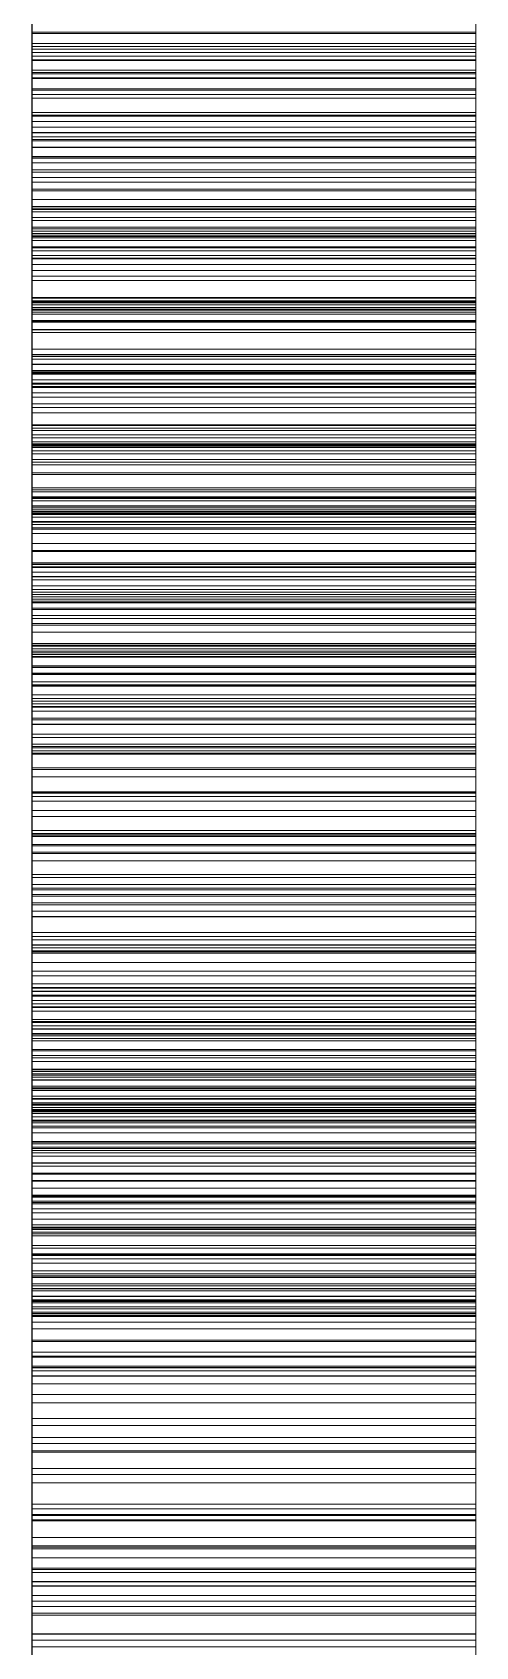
# Model space of a CAD drawing. Header units: millimetres. Extents: x 38 to 970, y 105 to 390.
# Drawn here: x 225 to 225.2, y 129.14 to 129.868 of the extents above; entities that cross this region are included whole.
import ezdxf

# ---------------------------------------------------------------- set-up
doc = ezdxf.new("R2010")
doc.units = ezdxf.units.MM
doc.linetypes.add('WP_HIDDEN', pattern=[2.3, 1.5, -0.8])
doc.layers.add('HIDDEN', color=7, linetype='WP_HIDDEN', lineweight=13)
doc.layers.add('VISIBLE', color=7, linetype='CONTINUOUS', lineweight=25)

msp = doc.modelspace()

# ---------------------------------------------------------------- linework, layer by layer
at = {"layer": 'HIDDEN', "ltscale": 1.428571}
for p, q in [((225, 129.86776), (225, 129.91371)), ((225.2, 129.91371), (225.2, 129.86776)), ((225, 129.86322), (225, 129.90542)), ((225.2, 129.90542), (225.2, 129.86322)), ((225, 129.89758), (225, 129.85591)), ((225, 129.8937), (225, 129.86187)), ((225.2, 129.85591), (225.2, 129.89758)), ((225.2, 129.86187), (225.2, 129.8937)), ((225, 129.89214), (225, 129.86076)), ((225, 129.8909), (225, 129.85918)), ((225, 129.85022), (225, 129.89006)), ((225, 129.85561), (225, 129.88728)), ((225.2, 129.86076), (225.2, 129.89214)), ((225.2, 129.85918), (225.2, 129.8909)), ((225.2, 129.89006), (225.2, 129.85022)), ((225.2, 129.88728), (225.2, 129.85561)), ((225, 129.88553), (225, 129.84782)), ((225, 129.88389), (225, 129.85751)), ((225, 129.88302), (225, 129.85126)), ((225.2, 129.84782), (225.2, 129.88553)), ((225.2, 129.85751), (225.2, 129.88389)), ((225.2, 129.85126), (225.2, 129.88302)), ((225, 129.84279), (225, 129.87773)), ((225, 129.8777), (225, 129.8496)), ((225, 129.84021), (225, 129.87621)), ((225, 129.87498), (225, 129.8165)), ((225, 129.84753), (225, 129.87403)), ((225, 129.84222), (225, 129.87201)), ((225.2, 129.87773), (225.2, 129.84279)), ((225.2, 129.8496), (225.2, 129.8777)), ((225.2, 129.87621), (225.2, 129.84021)), ((225.2, 129.8165), (225.2, 129.87498)), ((225.2, 129.87403), (225.2, 129.84753)), ((225.2, 129.87201), (225.2, 129.84222)), ((225, 129.83854), (225, 129.86831)), ((225, 129.86831), (225.2, 129.86831)), ((225, 129.82308), (225, 129.86776)), ((225, 129.86776), (225.2, 129.86776)), ((225.2, 129.86831), (225.2, 129.83854)), ((225.2, 129.86776), (225.2, 129.82308)), ((225, 129.86322), (225.2, 129.86322)), ((225, 129.82298), (225, 129.86322)), ((225, 129.86187), (225, 129.83089)), ((225, 129.86187), (225.2, 129.86187)), ((225, 129.86076), (225, 129.83215)), ((225, 129.86076), (225.2, 129.86076)), ((225, 129.85918), (225, 129.82807)), ((225, 129.85918), (225.2, 129.85918)), ((225, 129.85751), (225, 129.83047)), ((225, 129.85751), (225.2, 129.85751)), ((225.2, 129.86322), (225.2, 129.82298)), ((225.2, 129.83089), (225.2, 129.86187)), ((225.2, 129.83215), (225.2, 129.86076)), ((225.2, 129.82807), (225.2, 129.85918)), ((225.2, 129.83047), (225.2, 129.85751)), ((225, 129.85591), (225, 129.81628)), ((225, 129.85591), (225.2, 129.85591)), ((225, 129.85561), (225.2, 129.85561)), ((225, 129.82547), (225, 129.85561)), ((225, 129.85126), (225, 129.82121)), ((225, 129.85126), (225.2, 129.85126)), ((225, 129.85022), (225.2, 129.85022)), ((225, 129.81229), (225, 129.85022)), ((225, 129.8496), (225, 129.82001)), ((225, 129.8496), (225.2, 129.8496)), ((225.2, 129.81628), (225.2, 129.85591)), ((225.2, 129.85561), (225.2, 129.82547)), ((225.2, 129.82121), (225.2, 129.85126)), ((225.2, 129.85022), (225.2, 129.81229)), ((225.2, 129.82001), (225.2, 129.8496)), ((225, 129.84782), (225, 129.81156)), ((225, 129.84782), (225.2, 129.84782)), ((225, 129.81942), (225, 129.84753)), ((225, 129.84753), (225.2, 129.84753)), ((225, 129.80939), (225, 129.84279)), ((225, 129.84279), (225.2, 129.84279)), ((225, 129.81167), (225, 129.84222)), ((225, 129.84222), (225.2, 129.84222)), ((225.2, 129.81156), (225.2, 129.84782)), ((225.2, 129.84753), (225.2, 129.81942)), ((225.2, 129.84279), (225.2, 129.80939)), ((225.2, 129.84222), (225.2, 129.81167)), ((225, 129.80515), (225, 129.84021)), ((225, 129.84021), (225.2, 129.84021)), ((225, 129.81146), (225, 129.83854)), ((225, 129.83854), (225.2, 129.83854)), ((225.2, 129.84021), (225.2, 129.80515)), ((225.2, 129.83854), (225.2, 129.81146)), ((225, 129.83215), (225, 129.80631)), ((225, 129.83215), (225.2, 129.83215)), ((225, 129.83089), (225, 129.80076)), ((225, 129.83089), (225.2, 129.83089)), ((225, 129.83047), (225, 129.80278)), ((225, 129.83047), (225.2, 129.83047)), ((225, 129.82807), (225, 129.79756)), ((225, 129.82807), (225.2, 129.82807)), ((225.2, 129.80631), (225.2, 129.83215)), ((225.2, 129.80076), (225.2, 129.83089)), ((225.2, 129.80278), (225.2, 129.83047)), ((225.2, 129.79756), (225.2, 129.82807)), ((225, 129.82547), (225.2, 129.82547)), ((225, 129.79684), (225, 129.82547)), ((225, 129.77966), (225, 129.82308)), ((225, 129.82308), (225.2, 129.82308)), ((225, 129.82298), (225.2, 129.82298)), ((225, 129.78472), (225, 129.82298)), ((225, 129.82121), (225, 129.79285)), ((225, 129.82121), (225.2, 129.82121)), ((225.2, 129.82547), (225.2, 129.79684)), ((225.2, 129.82308), (225.2, 129.77966)), ((225.2, 129.82298), (225.2, 129.78472)), ((225.2, 129.79285), (225.2, 129.82121)), ((225, 129.82001), (225, 129.78893)), ((225, 129.82001), (225.2, 129.82001)), ((225, 129.7897), (225, 129.81942)), ((225, 129.81942), (225.2, 129.81942)), ((225, 129.8165), (225, 129.78833)), ((225, 129.8165), (225.2, 129.8165)), ((225, 129.81628), (225, 129.77868)), ((225, 129.81628), (225.2, 129.81628)), ((225.2, 129.78893), (225.2, 129.82001)), ((225.2, 129.81942), (225.2, 129.7897)), ((225.2, 129.78833), (225.2, 129.8165)), ((225.2, 129.77868), (225.2, 129.81628)), ((225, 129.81229), (225.2, 129.81229)), ((225, 129.77626), (225, 129.81229)), ((225, 129.78038), (225, 129.81167)), ((225, 129.81167), (225.2, 129.81167)), ((225, 129.81156), (225, 129.77676)), ((225, 129.81156), (225.2, 129.81156)), ((225, 129.78733), (225, 129.81146)), ((225, 129.81146), (225.2, 129.81146)), ((225, 129.77753), (225, 129.80939)), ((225, 129.80939), (225.2, 129.80939)), ((225, 129.80631), (225, 129.78339)), ((225, 129.80631), (225.2, 129.80631)), ((225.2, 129.81229), (225.2, 129.77626)), ((225.2, 129.81167), (225.2, 129.78038)), ((225.2, 129.77676), (225.2, 129.81156)), ((225.2, 129.81146), (225.2, 129.78733)), ((225.2, 129.80939), (225.2, 129.77753)), ((225.2, 129.78339), (225.2, 129.80631)), ((225, 129.77105), (225, 129.80515)), ((225, 129.80515), (225.2, 129.80515)), ((225, 129.80278), (225, 129.77444)), ((225, 129.80278), (225.2, 129.80278)), ((225, 129.80076), (225, 129.77147)), ((225, 129.80076), (225.2, 129.80076)), ((225.2, 129.80515), (225.2, 129.77105)), ((225.2, 129.77444), (225.2, 129.80278)), ((225.2, 129.77147), (225.2, 129.80076)), ((225, 129.79756), (225, 129.76766)), ((225, 129.79756), (225.2, 129.79756)), ((225, 129.79684), (225.2, 129.79684)), ((225, 129.76972), (225, 129.79684)), ((225, 129.79285), (225, 129.76619)), ((225, 129.79285), (225.2, 129.79285)), ((225.2, 129.76766), (225.2, 129.79756)), ((225.2, 129.79684), (225.2, 129.76972)), ((225.2, 129.76619), (225.2, 129.79285)), ((225, 129.75838), (225, 129.7897)), ((225, 129.7897), (225.2, 129.7897)), ((225, 129.78893), (225, 129.75636)), ((225, 129.78893), (225.2, 129.78893)), ((225, 129.78833), (225, 129.76086)), ((225, 129.78833), (225.2, 129.78833)), ((225, 129.76642), (225, 129.78733)), ((225, 129.78733), (225.2, 129.78733)), ((225, 129.78472), (225.2, 129.78472)), ((225, 129.74843), (225, 129.78472)), ((225.2, 129.7897), (225.2, 129.75838)), ((225.2, 129.75636), (225.2, 129.78893)), ((225.2, 129.76086), (225.2, 129.78833)), ((225.2, 129.78733), (225.2, 129.76642)), ((225.2, 129.78472), (225.2, 129.74843)), ((225, 129.78339), (225, 129.76352)), ((225, 129.78339), (225.2, 129.78339)), ((225, 129.74833), (225, 129.78038)), ((225, 129.78038), (225.2, 129.78038)), ((225, 129.73751), (225, 129.77966)), ((225, 129.77966), (225.2, 129.77966)), ((225, 129.77868), (225, 129.74313)), ((225, 129.77868), (225.2, 129.77868)), ((225, 129.74721), (225, 129.77753)), ((225, 129.77753), (225.2, 129.77753)), ((225, 129.77676), (225, 129.7434)), ((225, 129.77676), (225.2, 129.77676)), ((225.2, 129.76352), (225.2, 129.78339)), ((225.2, 129.78038), (225.2, 129.74833)), ((225.2, 129.77966), (225.2, 129.73751)), ((225.2, 129.74313), (225.2, 129.77868)), ((225.2, 129.77753), (225.2, 129.74721)), ((225.2, 129.7434), (225.2, 129.77676)), ((225, 129.77626), (225.2, 129.77626)), ((225, 129.74213), (225, 129.77626)), ((225, 129.77563), (225, 129.74626)), ((225, 129.72212), (225, 129.77563)), ((225, 129.77563), (225.2, 129.77563)), ((225, 129.77444), (225, 129.74544)), ((225, 129.77444), (225.2, 129.77444)), ((225, 129.77147), (225, 129.74304)), ((225, 129.77147), (225.2, 129.77147)), ((225, 129.7379), (225, 129.77105)), ((225, 129.77105), (225.2, 129.77105)), ((225, 129.76972), (225.2, 129.76972)), ((225, 129.74413), (225, 129.76972)), ((225.2, 129.77626), (225.2, 129.74213)), ((225.2, 129.77563), (225.2, 129.72212)), ((225.2, 129.74626), (225.2, 129.77563)), ((225.2, 129.74544), (225.2, 129.77444)), ((225.2, 129.74304), (225.2, 129.77147)), ((225.2, 129.77105), (225.2, 129.7379)), ((225.2, 129.76972), (225.2, 129.74413)), ((225, 129.76766), (225, 129.73836)), ((225, 129.76766), (225.2, 129.76766)), ((225, 129.74872), (225, 129.76642)), ((225, 129.76642), (225.2, 129.76642)), ((225, 129.76619), (225, 129.74123)), ((225, 129.76619), (225.2, 129.76619)), ((225, 129.76352), (225, 129.74671)), ((225, 129.76352), (225.2, 129.76352)), ((225.2, 129.73836), (225.2, 129.76766)), ((225.2, 129.76642), (225.2, 129.74872)), ((225.2, 129.74123), (225.2, 129.76619)), ((225.2, 129.74671), (225.2, 129.76352)), ((225, 129.76086), (225, 129.7341)), ((225, 129.76086), (225.2, 129.76086)), ((225, 129.72545), (225, 129.75838)), ((225, 129.75838), (225.2, 129.75838)), ((225, 129.75636), (225, 129.72229)), ((225, 129.75636), (225.2, 129.75636)), ((225.2, 129.7341), (225.2, 129.76086)), ((225.2, 129.75838), (225.2, 129.72545)), ((225.2, 129.72229), (225.2, 129.75636)), ((225, 129.73424), (225, 129.74872)), ((225, 129.74872), (225.2, 129.74872)), ((225, 129.74843), (225.2, 129.74843)), ((225, 129.71412), (225, 129.74843)), ((225, 129.71553), (225, 129.74833)), ((225, 129.74833), (225.2, 129.74833)), ((225.2, 129.74872), (225.2, 129.73424)), ((225.2, 129.74843), (225.2, 129.71412)), ((225.2, 129.74833), (225.2, 129.71553)), ((225, 129.71843), (225, 129.74721)), ((225, 129.74721), (225.2, 129.74721)), ((225, 129.74671), (225, 129.73295)), ((225, 129.74671), (225.2, 129.74671)), ((225, 129.74626), (225, 129.70367)), ((225, 129.74626), (225.2, 129.74626)), ((225, 129.74544), (225, 129.71578)), ((225, 129.74544), (225.2, 129.74544)), ((225, 129.74413), (225.2, 129.74413)), ((225, 129.72085), (225, 129.74413)), ((225, 129.7434), (225, 129.7115)), ((225, 129.7434), (225.2, 129.7434)), ((225, 129.74313), (225, 129.70962)), ((225, 129.74313), (225.2, 129.74313)), ((225, 129.74304), (225, 129.71546)), ((225, 129.74304), (225.2, 129.74304)), ((225, 129.74213), (225.2, 129.74213)), ((225, 129.70991), (225, 129.74213)), ((225, 129.74123), (225, 129.71862)), ((225, 129.74123), (225.2, 129.74123)), ((225.2, 129.74721), (225.2, 129.71843)), ((225.2, 129.73295), (225.2, 129.74671)), ((225.2, 129.70367), (225.2, 129.74626)), ((225.2, 129.71578), (225.2, 129.74544)), ((225.2, 129.74413), (225.2, 129.72085)), ((225.2, 129.7115), (225.2, 129.7434)), ((225.2, 129.70962), (225.2, 129.74313)), ((225.2, 129.71546), (225.2, 129.74304)), ((225.2, 129.74213), (225.2, 129.70991)), ((225.2, 129.71862), (225.2, 129.74123)), ((225, 129.73836), (225, 129.70967)), ((225, 129.73836), (225.2, 129.73836)), ((225, 129.7057), (225, 129.7379)), ((225, 129.7379), (225.2, 129.7379)), ((225, 129.69663), (225, 129.73751)), ((225, 129.73751), (225.2, 129.73751)), ((225, 129.72298), (225, 129.73424)), ((225, 129.73424), (225.2, 129.73424)), ((225, 129.7341), (225, 129.70805)), ((225, 129.7341), (225.2, 129.7341)), ((225, 129.73295), (225, 129.72225)), ((225, 129.73295), (225.2, 129.73295)), ((225.2, 129.70967), (225.2, 129.73836)), ((225.2, 129.7379), (225.2, 129.7057)), ((225.2, 129.73751), (225.2, 129.69663)), ((225.2, 129.73424), (225.2, 129.72298)), ((225.2, 129.70805), (225.2, 129.7341)), ((225.2, 129.72225), (225.2, 129.73295)), ((225, 129.69091), (225, 129.72545)), ((225, 129.72545), (225.2, 129.72545)), ((225, 129.71493), (225, 129.72298)), ((225, 129.72298), (225.2, 129.72298)), ((225, 129.72229), (225, 129.68674)), ((225, 129.72229), (225.2, 129.72229)), ((225, 129.72225), (225, 129.71461)), ((225, 129.72225), (225.2, 129.72225)), ((225, 129.6732), (225, 129.72212)), ((225, 129.72212), (225.2, 129.72212)), ((225, 129.72085), (225.2, 129.72085)), ((225, 129.70067), (225, 129.72085)), ((225, 129.71862), (225, 129.69904)), ((225, 129.71862), (225.2, 129.71862)), ((225, 129.6912), (225, 129.71843)), ((225, 129.71843), (225.2, 129.71843)), ((225.2, 129.72545), (225.2, 129.69091)), ((225.2, 129.72298), (225.2, 129.71493)), ((225.2, 129.68674), (225.2, 129.72229)), ((225.2, 129.71461), (225.2, 129.72225)), ((225.2, 129.72212), (225.2, 129.6732)), ((225.2, 129.72085), (225.2, 129.70067)), ((225.2, 129.69904), (225.2, 129.71862)), ((225.2, 129.71843), (225.2, 129.6912)), ((225, 129.71578), (225, 129.68547)), ((225, 129.71578), (225.2, 129.71578)), ((225, 129.68197), (225, 129.71553)), ((225, 129.71553), (225.2, 129.71553)), ((225, 129.71546), (225, 129.68873)), ((225, 129.71546), (225.2, 129.71546)), ((225, 129.71011), (225, 129.71493)), ((225, 129.71493), (225.2, 129.71493)), ((225, 129.71461), (225, 129.71003)), ((225, 129.71461), (225.2, 129.71461)), ((225, 129.71412), (225.2, 129.71412)), ((225, 129.68177), (225, 129.71412)), ((225, 129.7115), (225, 129.68104)), ((225, 129.7115), (225.2, 129.7115)), ((225.2, 129.68547), (225.2, 129.71578)), ((225.2, 129.71553), (225.2, 129.68197)), ((225.2, 129.68873), (225.2, 129.71546)), ((225.2, 129.71493), (225.2, 129.71011)), ((225.2, 129.71003), (225.2, 129.71461)), ((225.2, 129.71412), (225.2, 129.68177)), ((225.2, 129.68104), (225.2, 129.7115)), ((225, 129.7085), (225, 129.71011)), ((225, 129.71011), (225.2, 129.71011)), ((225, 129.71003), (225, 129.7085)), ((225, 129.71003), (225.2, 129.71003)), ((225, 129.70991), (225.2, 129.70991)), ((225, 129.67959), (225, 129.70991)), ((225, 129.70967), (225, 129.68159)), ((225, 129.70967), (225.2, 129.70967)), ((225, 129.70962), (225, 129.67814)), ((225, 129.70962), (225.2, 129.70962)), ((225, 129.7085), (225.2, 129.7085)), ((225, 129.70805), (225, 129.68271)), ((225, 129.70805), (225.2, 129.70805)), ((225, 129.67445), (225, 129.7057)), ((225, 129.7057), (225.2, 129.7057)), ((225, 129.70367), (225, 129.66198)), ((225, 129.70367), (225.2, 129.70367)), ((225.2, 129.71011), (225.2, 129.7085)), ((225.2, 129.7085), (225.2, 129.71003)), ((225.2, 129.70991), (225.2, 129.67959)), ((225.2, 129.68159), (225.2, 129.70967)), ((225.2, 129.67814), (225.2, 129.70962)), ((225.2, 129.68271), (225.2, 129.70805)), ((225.2, 129.7057), (225.2, 129.67445)), ((225.2, 129.66198), (225.2, 129.70367)), ((225, 129.70067), (225.2, 129.70067)), ((225, 129.68359), (225, 129.70067)), ((225, 129.69904), (225, 129.68246)), ((225, 129.69904), (225.2, 129.69904)), ((225, 129.65702), (225, 129.69663)), ((225, 129.69663), (225.2, 129.69663)), ((225.2, 129.70067), (225.2, 129.68359)), ((225.2, 129.68246), (225.2, 129.69904)), ((225.2, 129.69663), (225.2, 129.65702)), ((225, 129.6757), (225, 129.6912)), ((225, 129.6912), (225.2, 129.6912)), ((225, 129.65477), (225, 129.69091)), ((225, 129.69091), (225.2, 129.69091)), ((225, 129.68974), (225, 129.64226)), ((225, 129.65148), (225, 129.68974)), ((225, 129.68974), (225.2, 129.68974)), ((225.2, 129.6912), (225.2, 129.6757)), ((225.2, 129.69091), (225.2, 129.65477)), ((225.2, 129.68974), (225.2, 129.65148)), ((225.2, 129.64226), (225.2, 129.68974)), ((225, 129.68873), (225, 129.66284)), ((225, 129.68873), (225.2, 129.68873)), ((225, 129.68674), (225, 129.64969)), ((225, 129.68674), (225.2, 129.68674)), ((225, 129.68547), (225, 129.6229)), ((225, 129.68547), (225.2, 129.68547)), ((225, 129.68359), (225.2, 129.68359)), ((225, 129.66962), (225, 129.68359)), ((225, 129.68271), (225, 129.65808)), ((225, 129.68271), (225.2, 129.68271)), ((225, 129.68246), (225, 129.6689)), ((225, 129.68246), (225.2, 129.68246)), ((225, 129.64767), (225, 129.68197)), ((225, 129.68197), (225.2, 129.68197)), ((225.2, 129.66284), (225.2, 129.68873)), ((225.2, 129.64969), (225.2, 129.68674)), ((225.2, 129.6229), (225.2, 129.68547)), ((225.2, 129.68359), (225.2, 129.66962)), ((225.2, 129.65808), (225.2, 129.68271)), ((225.2, 129.6689), (225.2, 129.68246)), ((225.2, 129.68197), (225.2, 129.64767)), ((225, 129.68177), (225.2, 129.68177)), ((225, 129.65237), (225, 129.68177)), ((225, 129.68159), (225, 129.65411)), ((225, 129.68159), (225.2, 129.68159)), ((225, 129.68104), (225, 129.65317)), ((225, 129.68104), (225.2, 129.68104)), ((225, 129.67959), (225.2, 129.67959)), ((225, 129.65206), (225, 129.67959)), ((225, 129.67814), (225, 129.64959)), ((225, 129.67814), (225.2, 129.67814)), ((225, 129.6611), (225, 129.6757)), ((225, 129.6757), (225.2, 129.6757)), ((225.2, 129.68177), (225.2, 129.65237)), ((225.2, 129.65411), (225.2, 129.68159)), ((225.2, 129.65317), (225.2, 129.68104)), ((225.2, 129.67959), (225.2, 129.65206)), ((225.2, 129.64959), (225.2, 129.67814)), ((225.2, 129.6757), (225.2, 129.6611)), ((225, 129.64415), (225, 129.67445)), ((225, 129.67445), (225.2, 129.67445)), ((225, 129.62886), (225, 129.6732)), ((225, 129.6732), (225.2, 129.6732)), ((225, 129.66962), (225.2, 129.66962)), ((225, 129.65876), (225, 129.66962)), ((225, 129.6689), (225, 129.65835)), ((225, 129.6689), (225.2, 129.6689)), ((225.2, 129.67445), (225.2, 129.64415)), ((225.2, 129.6732), (225.2, 129.62886)), ((225.2, 129.66962), (225.2, 129.65876)), ((225.2, 129.65835), (225.2, 129.6689)), ((225, 129.66284), (225, 129.63781)), ((225, 129.66284), (225.2, 129.66284)), ((225, 129.66198), (225, 129.62134)), ((225, 129.66198), (225.2, 129.66198)), ((225, 129.64742), (225, 129.6611)), ((225, 129.6611), (225.2, 129.6611)), ((225.2, 129.63781), (225.2, 129.66284)), ((225.2, 129.62134), (225.2, 129.66198)), ((225.2, 129.6611), (225.2, 129.64742)), ((225, 129.65876), (225.2, 129.65876)), ((225, 129.651), (225, 129.65876)), ((225, 129.65835), (225, 129.65082)), ((225, 129.65835), (225.2, 129.65835)), ((225, 129.65808), (225, 129.63415)), ((225, 129.65808), (225.2, 129.65808)), ((225, 129.61868), (225, 129.65702)), ((225, 129.65702), (225.2, 129.65702)), ((225, 129.61702), (225, 129.65477)), ((225, 129.65477), (225.2, 129.65477)), ((225, 129.65411), (225, 129.62724)), ((225, 129.65411), (225.2, 129.65411)), ((225, 129.65317), (225, 129.62902)), ((225, 129.65317), (225.2, 129.65317)), ((225.2, 129.65876), (225.2, 129.651)), ((225.2, 129.65082), (225.2, 129.65835)), ((225.2, 129.63415), (225.2, 129.65808)), ((225.2, 129.65702), (225.2, 129.61868)), ((225.2, 129.65477), (225.2, 129.61702)), ((225.2, 129.62724), (225.2, 129.65411)), ((225.2, 129.62902), (225.2, 129.65317)), ((225, 129.65237), (225.2, 129.65237)), ((225, 129.62689), (225, 129.65237)), ((225, 129.65206), (225.2, 129.65206)), ((225, 129.6282), (225, 129.65206)), ((225, 129.61574), (225, 129.65148)), ((225, 129.65148), (225.2, 129.65148)), ((225, 129.651), (225.2, 129.651)), ((225, 129.64634), (225, 129.651)), ((225, 129.65082), (225, 129.64629)), ((225, 129.65082), (225.2, 129.65082)), ((225, 129.64969), (225, 129.61115)), ((225, 129.64969), (225.2, 129.64969)), ((225, 129.64959), (225, 129.62485)), ((225, 129.64959), (225.2, 129.64959)), ((225, 129.61262), (225, 129.64767)), ((225, 129.64767), (225.2, 129.64767)), ((225, 129.63464), (225, 129.64742)), ((225, 129.64742), (225.2, 129.64742)), ((225, 129.64634), (225.2, 129.64634)), ((225, 129.64479), (225, 129.64634)), ((225, 129.64629), (225, 129.64479)), ((225, 129.64629), (225.2, 129.64629)), ((225.2, 129.65237), (225.2, 129.62689)), ((225.2, 129.65206), (225.2, 129.6282)), ((225.2, 129.65148), (225.2, 129.61574)), ((225.2, 129.651), (225.2, 129.64634)), ((225.2, 129.64629), (225.2, 129.65082)), ((225.2, 129.61115), (225.2, 129.64969)), ((225.2, 129.62485), (225.2, 129.64959)), ((225.2, 129.64767), (225.2, 129.61262)), ((225.2, 129.64742), (225.2, 129.63464)), ((225.2, 129.64634), (225.2, 129.64479)), ((225.2, 129.64479), (225.2, 129.64629)), ((225, 129.64479), (225.2, 129.64479)), ((225, 129.61481), (225, 129.64415)), ((225, 129.64415), (225.2, 129.64415)), ((225, 129.64226), (225, 129.5977)), ((225, 129.64226), (225.2, 129.64226)), ((225.2, 129.64415), (225.2, 129.61481)), ((225.2, 129.5977), (225.2, 129.64226)), ((225, 129.63781), (225, 129.61362)), ((225, 129.63781), (225.2, 129.63781)), ((225, 129.62276), (225, 129.63464)), ((225, 129.63464), (225.2, 129.63464)), ((225, 129.63415), (225, 129.61093)), ((225, 129.63415), (225.2, 129.63415)), ((225.2, 129.61362), (225.2, 129.63781)), ((225.2, 129.63464), (225.2, 129.62276)), ((225.2, 129.61093), (225.2, 129.63415)), ((225, 129.62902), (225, 129.60858)), ((225, 129.62902), (225.2, 129.62902)), ((225, 129.58912), (225, 129.62886)), ((225, 129.62886), (225.2, 129.62886)), ((225, 129.6282), (225.2, 129.6282)), ((225, 129.60801), (225, 129.6282)), ((225, 129.62724), (225, 129.60097)), ((225, 129.62724), (225.2, 129.62724)), ((225, 129.62689), (225.2, 129.62689)), ((225, 129.60533), (225, 129.62689)), ((225, 129.62485), (225, 129.60391)), ((225, 129.62485), (225.2, 129.62485)), ((225.2, 129.60858), (225.2, 129.62902)), ((225.2, 129.62886), (225.2, 129.58912)), ((225.2, 129.6282), (225.2, 129.60801)), ((225.2, 129.60097), (225.2, 129.62724)), ((225.2, 129.62689), (225.2, 129.60533)), ((225.2, 129.60391), (225.2, 129.62485)), ((225, 129.6229), (225, 129.57927)), ((225, 129.6229), (225.2, 129.6229)), ((225, 129.61179), (225, 129.62276)), ((225, 129.62276), (225.2, 129.62276)), ((225, 129.62134), (225, 129.58175)), ((225, 129.62134), (225.2, 129.62134)), ((225, 129.58199), (225, 129.61868)), ((225, 129.61868), (225.2, 129.61868)), ((225, 129.579), (225, 129.61702)), ((225, 129.61702), (225.2, 129.61702)), ((225.2, 129.57927), (225.2, 129.6229)), ((225.2, 129.62276), (225.2, 129.61179)), ((225.2, 129.58175), (225.2, 129.62134)), ((225.2, 129.61868), (225.2, 129.58199)), ((225.2, 129.61702), (225.2, 129.579)), ((225, 129.58251), (225, 129.61574)), ((225, 129.61574), (225.2, 129.61574)), ((225, 129.58642), (225, 129.61481)), ((225, 129.61481), (225.2, 129.61481)), ((225, 129.61362), (225, 129.59029)), ((225, 129.61362), (225.2, 129.61362)), ((225, 129.57376), (225, 129.61262)), ((225, 129.61262), (225.2, 129.61262)), ((225, 129.60173), (225, 129.61179)), ((225, 129.61179), (225.2, 129.61179)), ((225, 129.61115), (225, 129.56543)), ((225, 129.61115), (225.2, 129.61115)), ((225, 129.61093), (225, 129.58842)), ((225, 129.61093), (225.2, 129.61093)), ((225.2, 129.61574), (225.2, 129.58251)), ((225.2, 129.61481), (225.2, 129.58642)), ((225.2, 129.59029), (225.2, 129.61362)), ((225.2, 129.61262), (225.2, 129.57376)), ((225.2, 129.61179), (225.2, 129.60173)), ((225.2, 129.56543), (225.2, 129.61115)), ((225.2, 129.58842), (225.2, 129.61093)), ((225, 129.60858), (225, 129.59185)), ((225, 129.60858), (225.2, 129.60858)), ((225, 129.60801), (225.2, 129.60801)), ((225, 129.59149), (225, 129.60801)), ((225, 129.60533), (225.2, 129.60533)), ((225, 129.58768), (225, 129.60533)), ((225, 129.60391), (225, 129.58678)), ((225, 129.60391), (225.2, 129.60391)), ((225, 129.59258), (225, 129.60173)), ((225, 129.60173), (225.2, 129.60173)), ((225.2, 129.59185), (225.2, 129.60858)), ((225.2, 129.60801), (225.2, 129.59149)), ((225.2, 129.60533), (225.2, 129.58768)), ((225.2, 129.58678), (225.2, 129.60391)), ((225.2, 129.60173), (225.2, 129.59258)), ((225, 129.60097), (225, 129.57531)), ((225, 129.60097), (225.2, 129.60097)), ((225, 129.5977), (225, 129.55606)), ((225, 129.5977), (225.2, 129.5977)), ((225.2, 129.57531), (225.2, 129.60097)), ((225.2, 129.55606), (225.2, 129.5977)), ((225, 129.33299), (225, 129.59258)), ((225, 129.59258), (225.2, 129.59258)), ((225, 129.59185), (225, 129.57885)), ((225, 129.59185), (225.2, 129.59185)), ((225, 129.59149), (225.2, 129.59149)), ((225, 129.57864), (225, 129.59149)), ((225, 129.59029), (225, 129.56781)), ((225, 129.59029), (225.2, 129.59029)), ((225, 129.54423), (225, 129.58912)), ((225, 129.58912), (225.2, 129.58912)), ((225, 129.58842), (225, 129.56662)), ((225, 129.58842), (225.2, 129.58842)), ((225, 129.58768), (225.2, 129.58768)), ((225, 129.57396), (225, 129.58768)), ((225.2, 129.59258), (225.2, 129.33299)), ((225.2, 129.57885), (225.2, 129.59185)), ((225.2, 129.59149), (225.2, 129.57864)), ((225.2, 129.56781), (225.2, 129.59029)), ((225.2, 129.58912), (225.2, 129.54423)), ((225.2, 129.56662), (225.2, 129.58842)), ((225.2, 129.58768), (225.2, 129.57396)), ((225, 129.58678), (225, 129.57345)), ((225, 129.58678), (225.2, 129.58678)), ((225, 129.55897), (225, 129.58642)), ((225, 129.58642), (225.2, 129.58642)), ((225, 129.55179), (225, 129.58251)), ((225, 129.58251), (225.2, 129.58251)), ((225, 129.5473), (225, 129.58199)), ((225, 129.58199), (225.2, 129.58199)), ((225, 129.58175), (225, 129.54322)), ((225, 129.58175), (225.2, 129.58175)), ((225.2, 129.57345), (225.2, 129.58678)), ((225.2, 129.58642), (225.2, 129.55897)), ((225.2, 129.58251), (225.2, 129.55179)), ((225.2, 129.58199), (225.2, 129.5473)), ((225.2, 129.54322), (225.2, 129.58175)), ((225, 129.57927), (225, 129.53652)), ((225, 129.57927), (225.2, 129.57927)), ((225, 129.54277), (225, 129.579)), ((225, 129.579), (225.2, 129.579)), ((225, 129.57885), (225, 129.56956)), ((225, 129.57885), (225.2, 129.57885)), ((225, 129.57864), (225.2, 129.57864)), ((225, 129.56947), (225, 129.57864)), ((225, 129.57531), (225, 129.55026)), ((225, 129.57531), (225.2, 129.57531)), ((225, 129.57396), (225.2, 129.57396)), ((225, 129.56416), (225, 129.57396)), ((225, 129.53574), (225, 129.57376)), ((225, 129.57376), (225.2, 129.57376)), ((225, 129.57345), (225, 129.56394)), ((225, 129.57345), (225.2, 129.57345)), ((225.2, 129.53652), (225.2, 129.57927)), ((225.2, 129.579), (225.2, 129.54277)), ((225.2, 129.56956), (225.2, 129.57885)), ((225.2, 129.57864), (225.2, 129.56947)), ((225.2, 129.55026), (225.2, 129.57531)), ((225.2, 129.57396), (225.2, 129.56416)), ((225.2, 129.57376), (225.2, 129.53574)), ((225.2, 129.56394), (225.2, 129.57345)), ((225, 129.56956), (225, 129.56398)), ((225, 129.56956), (225.2, 129.56956)), ((225, 129.56947), (225.2, 129.56947)), ((225, 129.56396), (225, 129.56947)), ((225, 129.56781), (225, 129.54617)), ((225, 129.56781), (225.2, 129.56781)), ((225, 129.56662), (225, 129.54553)), ((225, 129.56662), (225.2, 129.56662)), ((225, 129.56543), (225, 129.52152)), ((225, 129.56543), (225.2, 129.56543)), ((225.2, 129.56398), (225.2, 129.56956)), ((225.2, 129.56947), (225.2, 129.56396)), ((225.2, 129.54617), (225.2, 129.56781)), ((225.2, 129.54553), (225.2, 129.56662)), ((225.2, 129.52152), (225.2, 129.56543)), ((225, 129.56416), (225.2, 129.56416)), ((225, 129.55828), (225, 129.56416)), ((225, 129.56398), (225, 129.56212)), ((225, 129.56398), (225.2, 129.56398)), ((225, 129.56396), (225.2, 129.56396)), ((225, 129.56212), (225, 129.56396)), ((225, 129.56394), (225, 129.55823)), ((225, 129.56394), (225.2, 129.56394)), ((225, 129.56212), (225.2, 129.56212)), ((225, 129.53249), (225, 129.55897)), ((225, 129.55897), (225.2, 129.55897)), ((225, 129.55828), (225.2, 129.55828)), ((225, 129.55632), (225, 129.55828)), ((225, 129.55823), (225, 129.55632)), ((225, 129.55823), (225.2, 129.55823)), ((225.2, 129.56416), (225.2, 129.55828)), ((225.2, 129.56212), (225.2, 129.56398)), ((225.2, 129.56396), (225.2, 129.56212)), ((225.2, 129.55823), (225.2, 129.56394)), ((225.2, 129.55897), (225.2, 129.53249)), ((225.2, 129.55828), (225.2, 129.55632)), ((225.2, 129.55632), (225.2, 129.55823)), ((225, 129.55632), (225.2, 129.55632)), ((225, 129.55606), (225, 129.51735)), ((225, 129.55606), (225.2, 129.55606)), ((225, 129.52359), (225, 129.55179)), ((225, 129.55179), (225.2, 129.55179)), ((225.2, 129.51735), (225.2, 129.55606)), ((225.2, 129.55179), (225.2, 129.52359)), ((225, 129.55026), (225, 129.52581)), ((225, 129.55026), (225.2, 129.55026)), ((225, 129.51464), (225, 129.5473)), ((225, 129.5473), (225.2, 129.5473)), ((225, 129.54617), (225, 129.52563)), ((225, 129.54617), (225.2, 129.54617)), ((225, 129.54553), (225, 129.52514)), ((225, 129.54553), (225.2, 129.54553)), ((225, 129.50137), (225, 129.54423)), ((225, 129.54423), (225.2, 129.54423)), ((225.2, 129.52581), (225.2, 129.55026)), ((225.2, 129.5473), (225.2, 129.51464)), ((225.2, 129.52563), (225.2, 129.54617)), ((225.2, 129.52514), (225.2, 129.54553)), ((225.2, 129.54423), (225.2, 129.50137)), ((225, 129.54322), (225, 129.50575)), ((225, 129.54322), (225.2, 129.54322)), ((225, 129.50832), (225, 129.54277)), ((225, 129.54277), (225.2, 129.54277)), ((225, 129.53652), (225, 129.49464)), ((225, 129.53652), (225.2, 129.53652)), ((225.2, 129.50575), (225.2, 129.54322)), ((225.2, 129.54277), (225.2, 129.50832)), ((225.2, 129.49464), (225.2, 129.53652)), ((225, 129.49858), (225, 129.53574)), ((225, 129.53574), (225.2, 129.53574)), ((225, 129.50695), (225, 129.53249)), ((225, 129.53249), (225.2, 129.53249)), ((225.2, 129.53574), (225.2, 129.49858)), ((225.2, 129.53249), (225.2, 129.50695)), ((225, 129.52581), (225, 129.50197)), ((225, 129.52581), (225.2, 129.52581)), ((225, 129.52563), (225, 129.5064)), ((225, 129.52563), (225.2, 129.52563)), ((225, 129.52514), (225, 129.50561)), ((225, 129.52514), (225.2, 129.52514)), ((225, 129.49791), (225, 129.52359)), ((225, 129.52359), (225.2, 129.52359)), ((225.2, 129.50197), (225.2, 129.52581)), ((225.2, 129.5064), (225.2, 129.52563)), ((225.2, 129.50561), (225.2, 129.52514)), ((225.2, 129.52359), (225.2, 129.49791)), ((225, 129.52152), (225, 129.47942)), ((225, 129.52152), (225.2, 129.52152)), ((225, 129.51735), (225, 129.48156)), ((225, 129.51735), (225.2, 129.51735)), ((225, 129.48399), (225, 129.51464)), ((225, 129.51464), (225.2, 129.51464)), ((225.2, 129.47942), (225.2, 129.52152)), ((225.2, 129.48156), (225.2, 129.51735)), ((225.2, 129.51464), (225.2, 129.48399)), ((225, 129.47567), (225, 129.50832)), ((225, 129.50832), (225.2, 129.50832)), ((225.2, 129.50832), (225.2, 129.47567)), ((225, 129.48236), (225, 129.50695)), ((225, 129.50695), (225.2, 129.50695)), ((225, 129.5064), (225, 129.48851)), ((225, 129.5064), (225.2, 129.5064)), ((225, 129.50575), (225, 129.46933)), ((225, 129.50575), (225.2, 129.50575)), ((225, 129.50561), (225, 129.48709)), ((225, 129.50561), (225.2, 129.50561)), ((225, 129.50197), (225, 129.47874)), ((225, 129.50197), (225.2, 129.50197)), ((225, 129.46052), (225, 129.50137)), ((225, 129.50137), (225.2, 129.50137)), ((225.2, 129.50695), (225.2, 129.48236)), ((225.2, 129.48851), (225.2, 129.5064)), ((225.2, 129.46933), (225.2, 129.50575)), ((225.2, 129.48709), (225.2, 129.50561)), ((225.2, 129.47874), (225.2, 129.50197)), ((225.2, 129.50137), (225.2, 129.46052)), ((225, 129.46227), (225, 129.49858)), ((225, 129.49858), (225.2, 129.49858)), ((225, 129.47474), (225, 129.49791)), ((225, 129.49791), (225.2, 129.49791)), ((225, 129.49464), (225, 129.45364)), ((225, 129.49464), (225.2, 129.49464)), ((225.2, 129.49858), (225.2, 129.46227)), ((225.2, 129.49791), (225.2, 129.47474)), ((225.2, 129.45364), (225.2, 129.49464)), ((225, 129.48851), (225, 129.47194)), ((225, 129.48851), (225.2, 129.48851)), ((225, 129.48709), (225, 129.46956)), ((225, 129.48709), (225.2, 129.48709)), ((225.2, 129.47194), (225.2, 129.48851)), ((225.2, 129.46956), (225.2, 129.48709)), ((225, 129.45536), (225, 129.48399)), ((225, 129.48399), (225.2, 129.48399)), ((225, 129.45901), (225, 129.48236)), ((225, 129.48236), (225.2, 129.48236)), ((225, 129.48156), (225, 129.44869)), ((225, 129.48156), (225.2, 129.48156)), ((225, 129.47942), (225, 129.43914)), ((225, 129.47942), (225.2, 129.47942)), ((225, 129.47874), (225, 129.45652)), ((225, 129.47874), (225.2, 129.47874)), ((225.2, 129.48399), (225.2, 129.45536)), ((225.2, 129.48236), (225.2, 129.45901)), ((225.2, 129.44869), (225.2, 129.48156)), ((225.2, 129.43914), (225.2, 129.47942)), ((225.2, 129.45652), (225.2, 129.47874)), ((225, 129.4448), (225, 129.47567)), ((225, 129.47567), (225.2, 129.47567)), ((225, 129.45408), (225, 129.47474)), ((225, 129.47474), (225.2, 129.47474)), ((225, 129.47194), (225, 129.45669)), ((225, 129.47194), (225.2, 129.47194)), ((225.2, 129.47567), (225.2, 129.4448)), ((225.2, 129.47474), (225.2, 129.45408)), ((225.2, 129.45669), (225.2, 129.47194)), ((225, 129.46956), (225, 129.45304)), ((225, 129.46956), (225.2, 129.46956)), ((225, 129.46933), (225, 129.43397)), ((225, 129.46933), (225.2, 129.46933)), ((225.2, 129.45304), (225.2, 129.46956)), ((225.2, 129.43397), (225.2, 129.46933)), ((225, 129.4268), (225, 129.46227)), ((225, 129.46227), (225.2, 129.46227)), ((225, 129.4217), (225, 129.46052)), ((225, 129.46052), (225.2, 129.46052)), ((225, 129.43716), (225, 129.45901)), ((225, 129.45901), (225.2, 129.45901)), ((225, 129.45669), (225, 129.44278)), ((225, 129.45669), (225.2, 129.45669)), ((225, 129.45652), (225, 129.43574)), ((225, 129.45652), (225.2, 129.45652)), ((225.2, 129.46227), (225.2, 129.4268)), ((225.2, 129.46052), (225.2, 129.4217)), ((225.2, 129.45901), (225.2, 129.43716)), ((225.2, 129.44278), (225.2, 129.45669)), ((225.2, 129.43574), (225.2, 129.45652)), ((225, 129.42875), (225, 129.45536)), ((225, 129.45536), (225.2, 129.45536)), ((225, 129.4359), (225, 129.45408)), ((225, 129.45408), (225.2, 129.45408)), ((225, 129.45364), (225, 129.4135)), ((225, 129.45364), (225.2, 129.45364)), ((225, 129.45304), (225, 129.43752)), ((225, 129.45304), (225.2, 129.45304)), ((225.2, 129.45536), (225.2, 129.42875)), ((225.2, 129.45408), (225.2, 129.4359)), ((225.2, 129.4135), (225.2, 129.45364)), ((225.2, 129.43752), (225.2, 129.45304)), ((225, 129.44869), (225, 129.41874)), ((225, 129.44869), (225.2, 129.44869)), ((225, 129.41573), (225, 129.4448)), ((225, 129.4448), (225.2, 129.4448)), ((225, 129.44278), (225, 129.43018)), ((225, 129.44278), (225.2, 129.44278)), ((225.2, 129.41874), (225.2, 129.44869)), ((225.2, 129.4448), (225.2, 129.41573)), ((225.2, 129.43018), (225.2, 129.44278)), ((225, 129.43914), (225, 129.40066)), ((225, 129.43914), (225.2, 129.43914)), ((225, 129.43752), (225, 129.423)), ((225, 129.43752), (225.2, 129.43752)), ((225, 129.4374), (225, 129.16331)), ((225, 129.43353), (225, 129.4374)), ((225, 129.4374), (225.2, 129.4374)), ((225, 129.41681), (225, 129.43716)), ((225, 129.43716), (225.2, 129.43716)), ((225, 129.42014), (225, 129.4359)), ((225, 129.4359), (225.2, 129.4359)), ((225, 129.43574), (225, 129.41639)), ((225, 129.43574), (225.2, 129.43574)), ((225.2, 129.40066), (225.2, 129.43914)), ((225.2, 129.423), (225.2, 129.43752)), ((225.2, 129.16331), (225.2, 129.4374)), ((225.2, 129.4374), (225.2, 129.43353)), ((225.2, 129.43716), (225.2, 129.41681)), ((225.2, 129.4359), (225.2, 129.42014)), ((225.2, 129.41639), (225.2, 129.43574)), ((225, 129.43397), (225, 129.39967)), ((225, 129.43397), (225.2, 129.43397)), ((225, 129.42842), (225, 129.43353)), ((225, 129.43353), (225.2, 129.43353)), ((225, 128.39034), (225, 129.4316)), ((225, 129.4316), (225, 128.05533)), ((225, 129.4316), (225.2, 129.4316)), ((225, 129.43018), (225, 129.41891)), ((225, 129.43018), (225.2, 129.43018)), ((225, 129.40415), (225, 129.42875)), ((225, 129.42875), (225.2, 129.42875)), ((225, 129.42208), (225, 129.42842)), ((225, 129.42842), (225.2, 129.42842)), ((225.2, 129.39967), (225.2, 129.43397)), ((225.2, 129.43353), (225.2, 129.42842)), ((225.2, 129.4316), (225.2, 128.39034)), ((225.2, 128.05533), (225.2, 129.4316)), ((225.2, 129.41891), (225.2, 129.43018)), ((225.2, 129.42875), (225.2, 129.40415)), ((225.2, 129.42842), (225.2, 129.42208)), ((225, 129.39219), (225, 129.4268)), ((225, 129.4268), (225.2, 129.4268)), ((225, 129.423), (225, 129.40949)), ((225, 129.423), (225.2, 129.423)), ((225, 129.41452), (225, 129.42208)), ((225, 129.42208), (225.2, 129.42208)), ((225, 129.38489), (225, 129.4217)), ((225, 129.4217), (225.2, 129.4217)), ((225, 129.4068), (225, 129.42014)), ((225, 129.42014), (225.2, 129.42014)), ((225.2, 129.4268), (225.2, 129.39219)), ((225.2, 129.40949), (225.2, 129.423)), ((225.2, 129.42208), (225.2, 129.41452)), ((225.2, 129.4217), (225.2, 129.38489)), ((225.2, 129.42014), (225.2, 129.4068)), ((225, 129.41891), (225, 129.40897)), ((225, 129.41891), (225.2, 129.41891)), ((225, 129.41874), (225, 129.39172)), ((225, 129.41874), (225.2, 129.41874)), ((225, 129.39798), (225, 129.41681)), ((225, 129.41681), (225.2, 129.41681)), ((225, 129.41639), (225, 129.39848)), ((225, 129.41639), (225.2, 129.41639)), ((225, 129.38845), (225, 129.41573)), ((225, 129.41573), (225.2, 129.41573)), ((225, 129.40572), (225, 129.41452)), ((225, 129.41452), (225.2, 129.41452)), ((225, 129.4135), (225, 129.37424)), ((225, 129.4135), (225.2, 129.4135)), ((225.2, 129.40897), (225.2, 129.41891)), ((225.2, 129.39172), (225.2, 129.41874)), ((225.2, 129.41681), (225.2, 129.39798)), ((225.2, 129.39848), (225.2, 129.41639)), ((225.2, 129.41573), (225.2, 129.38845)), ((225.2, 129.41452), (225.2, 129.40572)), ((225.2, 129.37424), (225.2, 129.4135)), ((225, 129.40949), (225, 129.39698)), ((225, 129.40949), (225.2, 129.40949)), ((225, 129.40897), (225, 129.40036)), ((225, 129.40897), (225.2, 129.40897)), ((225, 129.39589), (225, 129.4068)), ((225, 129.4068), (225.2, 129.4068)), ((225, 129.3957), (225, 129.40572)), ((225, 129.40572), (225.2, 129.40572)), ((225.2, 129.39698), (225.2, 129.40949)), ((225.2, 129.40036), (225.2, 129.40897)), ((225.2, 129.4068), (225.2, 129.39589)), ((225.2, 129.40572), (225.2, 129.3957)), ((225, 129.38157), (225, 129.40415)), ((225, 129.40415), (225.2, 129.40415)), ((225, 129.40066), (225, 129.36401)), ((225, 129.40066), (225.2, 129.40066)), ((225, 129.40036), (225, 129.39306)), ((225, 129.40036), (225.2, 129.40036)), ((225, 129.39967), (225, 129.3833)), ((225, 129.39967), (225.2, 129.39967)), ((225, 129.39848), (225, 129.38199)), ((225, 129.39848), (225.2, 129.39848)), ((225, 129.38065), (225, 129.39798)), ((225, 129.39798), (225.2, 129.39798)), ((225.2, 129.40415), (225.2, 129.38157)), ((225.2, 129.36401), (225.2, 129.40066)), ((225.2, 129.39306), (225.2, 129.40036)), ((225.2, 129.3833), (225.2, 129.39967)), ((225.2, 129.38199), (225.2, 129.39848)), ((225.2, 129.39798), (225.2, 129.38065)), ((225, 129.39698), (225, 129.38547)), ((225, 129.39698), (225.2, 129.39698)), ((225, 129.38741), (225, 129.39589)), ((225, 129.39589), (225.2, 129.39589)), ((225, 129.38445), (225, 129.3957)), ((225, 129.3957), (225.2, 129.3957)), ((225, 129.39306), (225, 129.3871)), ((225, 129.39306), (225.2, 129.39306)), ((225, 129.35842), (225, 129.39219)), ((225, 129.39219), (225.2, 129.39219)), ((225, 129.39172), (225, 129.36776)), ((225, 129.39172), (225.2, 129.39172)), ((225, 129.391), (225, 129.18506)), ((225, 129.14591), (225, 129.391)), ((225, 129.391), (225.2, 129.391)), ((225.2, 129.38547), (225.2, 129.39698)), ((225.2, 129.39589), (225.2, 129.38741)), ((225.2, 129.3957), (225.2, 129.38445)), ((225.2, 129.3871), (225.2, 129.39306)), ((225.2, 129.39219), (225.2, 129.35842)), ((225.2, 129.36776), (225.2, 129.39172)), ((225.2, 129.391), (225.2, 129.14591)), ((225.2, 129.18506), (225.2, 129.391)), ((225, 129.36295), (225, 129.38845)), ((225, 129.38845), (225.2, 129.38845)), ((225, 129.38134), (225, 129.38741)), ((225, 129.38741), (225.2, 129.38741)), ((225, 129.3871), (225, 129.38246)), ((225, 129.3871), (225.2, 129.3871)), ((225, 129.38547), (225, 129.37497)), ((225, 129.38547), (225.2, 129.38547)), ((225, 129.3501), (225, 129.38489)), ((225, 129.38489), (225.2, 129.38489)), ((225, 129.37196), (225, 129.38445)), ((225, 129.38445), (225.2, 129.38445)), ((225, 129.3833), (225, 129.368)), ((225, 129.3833), (225.2, 129.3833)), ((225.2, 129.38845), (225.2, 129.36295)), ((225.2, 129.38741), (225.2, 129.38134)), ((225.2, 129.38246), (225.2, 129.3871)), ((225.2, 129.37497), (225.2, 129.38547)), ((225.2, 129.38489), (225.2, 129.3501)), ((225.2, 129.38445), (225.2, 129.37196)), ((225.2, 129.368), (225.2, 129.3833)), ((225, 129.38246), (225, 129.37915)), ((225, 129.38246), (225.2, 129.38246)), ((225, 129.38199), (225, 129.36694)), ((225, 129.38199), (225.2, 129.38199)), ((225, 129.36135), (225, 129.38157)), ((225, 129.38157), (225.2, 129.38157)), ((225, 129.37771), (225, 129.38134)), ((225, 129.38134), (225.2, 129.38134)), ((225, 129.36483), (225, 129.38065)), ((225, 129.38065), (225.2, 129.38065)), ((225, 129.37915), (225, 129.37716)), ((225, 129.37915), (225.2, 129.37915)), ((225, 129.37649), (225, 129.37771)), ((225, 129.37771), (225.2, 129.37771)), ((225, 129.37716), (225, 129.37649)), ((225, 129.37716), (225.2, 129.37716)), ((225, 129.37649), (225.2, 129.37649)), ((225.2, 129.37915), (225.2, 129.38246)), ((225.2, 129.36694), (225.2, 129.38199)), ((225.2, 129.38157), (225.2, 129.36135)), ((225.2, 129.38134), (225.2, 129.37771)), ((225.2, 129.38065), (225.2, 129.36483)), ((225.2, 129.37716), (225.2, 129.37915)), ((225.2, 129.37771), (225.2, 129.37649)), ((225.2, 129.37649), (225.2, 129.37716)), ((225, 129.37497), (225, 129.36546)), ((225, 129.37497), (225.2, 129.37497)), ((225, 129.37424), (225, 129.33585)), ((225, 129.37424), (225.2, 129.37424)), ((225, 129.35825), (225, 129.37196)), ((225, 129.37196), (225.2, 129.37196)), ((225.2, 129.36546), (225.2, 129.37497)), ((225.2, 129.33585), (225.2, 129.37424)), ((225.2, 129.37196), (225.2, 129.35825)), ((225, 129.368), (225, 129.35375)), ((225, 129.368), (225.2, 129.368)), ((225, 129.36776), (225, 129.34699)), ((225, 129.36776), (225.2, 129.36776)), ((225, 129.36694), (225, 129.35333)), ((225, 129.36694), (225.2, 129.36694)), ((225, 129.36546), (225, 129.35696)), ((225, 129.36546), (225.2, 129.36546)), ((225, 129.35051), (225, 129.36483)), ((225, 129.36483), (225.2, 129.36483)), ((225, 129.36401), (225, 129.32916)), ((225, 129.36401), (225.2, 129.36401)), ((225, 129.33989), (225, 129.36295)), ((225, 129.36295), (225.2, 129.36295)), ((225.2, 129.35375), (225.2, 129.368)), ((225.2, 129.34699), (225.2, 129.36776)), ((225.2, 129.35333), (225.2, 129.36694)), ((225.2, 129.35696), (225.2, 129.36546)), ((225.2, 129.36483), (225.2, 129.35051)), ((225.2, 129.32916), (225.2, 129.36401)), ((225.2, 129.36295), (225.2, 129.33989)), ((225, 129.34382), (225, 129.36135)), ((225, 129.36135), (225.2, 129.36135)), ((225, 129.3255), (225, 129.35842)), ((225, 129.35842), (225.2, 129.35842)), ((225, 129.34331), (225, 129.35825)), ((225, 129.35825), (225.2, 129.35825)), ((225, 129.35696), (225, 129.34297)), ((225, 129.35696), (225.2, 129.35696)), ((225.2, 129.36135), (225.2, 129.34382)), ((225.2, 129.35842), (225.2, 129.3255)), ((225.2, 129.35825), (225.2, 129.34331)), ((225.2, 129.34297), (225.2, 129.35696)), ((225, 129.35375), (225, 129.34055)), ((225, 129.35375), (225.2, 129.35375)), ((225, 129.35333), (225, 129.34115)), ((225, 129.35333), (225.2, 129.35333)), ((225, 129.3377), (225, 129.35051)), ((225, 129.35051), (225.2, 129.35051)), ((225, 129.31733), (225, 129.3501)), ((225, 129.3501), (225.2, 129.3501)), ((225, 129.34699), (225, 129.32942)), ((225, 129.34699), (225.2, 129.34699)), ((225.2, 129.34055), (225.2, 129.35375)), ((225.2, 129.34115), (225.2, 129.35333)), ((225.2, 129.35051), (225.2, 129.3377)), ((225.2, 129.3501), (225.2, 129.31733)), ((225.2, 129.32942), (225.2, 129.34699)), ((225, 129.32899), (225, 129.34382)), ((225, 129.34382), (225.2, 129.34382)), ((225, 129.32714), (225, 129.34331)), ((225, 129.34331), (225.2, 129.34331)), ((225, 129.34297), (225, 129.33299)), ((225, 129.34297), (225.2, 129.34297)), ((225, 129.34115), (225, 129.3304)), ((225, 129.34115), (225.2, 129.34115)), ((225, 129.34055), (225, 129.32841)), ((225, 129.34055), (225.2, 129.34055)), ((225, 129.3199), (225, 129.33989)), ((225, 129.33989), (225.2, 129.33989)), ((225.2, 129.34382), (225.2, 129.32899)), ((225.2, 129.34331), (225.2, 129.32714)), ((225.2, 129.33299), (225.2, 129.34297)), ((225.2, 129.3304), (225.2, 129.34115)), ((225.2, 129.32841), (225.2, 129.34055)), ((225.2, 129.33989), (225.2, 129.3199)), ((225, 129.3264), (225, 129.3377)), ((225, 129.3377), (225.2, 129.3377)), ((225, 129.33585), (225, 129.29833)), ((225, 129.33585), (225.2, 129.33585)), ((225, 129.33299), (225.2, 129.33299)), ((225.2, 129.3377), (225.2, 129.3264)), ((225.2, 129.29833), (225.2, 129.33585)), ((225, 129.3304), (225, 129.32108)), ((225, 129.3304), (225.2, 129.3304)), ((225, 129.32942), (225, 129.31504)), ((225, 129.32942), (225.2, 129.32942)), ((225, 129.32916), (225, 129.29613)), ((225, 129.32916), (225.2, 129.32916)), ((225, 129.31685), (225, 129.32899)), ((225, 129.32899), (225.2, 129.32899)), ((225, 129.32841), (225, 129.31733)), ((225, 129.32841), (225.2, 129.32841)), ((225, 129.30974), (225, 129.32714)), ((225, 129.32714), (225.2, 129.32714)), ((225, 129.3166), (225, 129.3264)), ((225, 129.3264), (225.2, 129.3264)), ((225, 129.29343), (225, 129.3255)), ((225, 129.3255), (225.2, 129.3255)), ((225.2, 129.32108), (225.2, 129.3304)), ((225.2, 129.31504), (225.2, 129.32942)), ((225.2, 129.29613), (225.2, 129.32916)), ((225.2, 129.32899), (225.2, 129.31685)), ((225.2, 129.31733), (225.2, 129.32841)), ((225.2, 129.32714), (225.2, 129.30974)), ((225.2, 129.3264), (225.2, 129.3166)), ((225.2, 129.3255), (225.2, 129.29343)), ((225, 129.32108), (225, 129.3132)), ((225, 129.32108), (225.2, 129.32108)), ((225, 129.30299), (225, 129.3199)), ((225, 129.3199), (225.2, 129.3199)), ((225.2, 129.3132), (225.2, 129.32108)), ((225.2, 129.3199), (225.2, 129.30299)), ((225, 129.31733), (225, 129.3073)), ((225, 129.28658), (225, 129.31733)), ((225, 129.31733), (225.2, 129.31733)), ((225, 129.30742), (225, 129.31685)), ((225, 129.31685), (225.2, 129.31685)), ((225, 129.30832), (225, 129.3166)), ((225, 129.3166), (225.2, 129.3166)), ((225, 129.31504), (225, 129.30386)), ((225, 129.31504), (225.2, 129.31504)), ((225, 129.3132), (225, 129.30675)), ((225, 129.3132), (225.2, 129.3132)), ((225.2, 129.31733), (225.2, 129.28658)), ((225.2, 129.3073), (225.2, 129.31733)), ((225.2, 129.31685), (225.2, 129.30742)), ((225.2, 129.3166), (225.2, 129.30832)), ((225.2, 129.30386), (225.2, 129.31504)), ((225.2, 129.30675), (225.2, 129.3132)), ((225, 129.29111), (225, 129.30974)), ((225, 129.30974), (225.2, 129.30974)), ((225, 129.30154), (225, 129.30832)), ((225, 129.30832), (225.2, 129.30832)), ((225, 129.30068), (225, 129.30742)), ((225, 129.30742), (225.2, 129.30742)), ((225, 129.3073), (225, 129.29833)), ((225, 129.3073), (225.2, 129.3073)), ((225, 129.30675), (225, 129.30173)), ((225, 129.30675), (225.2, 129.30675)), ((225, 129.30386), (225, 129.29587)), ((225, 129.30386), (225.2, 129.30386)), ((225.2, 129.30974), (225.2, 129.29111)), ((225.2, 129.30832), (225.2, 129.30154)), ((225.2, 129.30742), (225.2, 129.30068)), ((225.2, 129.29833), (225.2, 129.3073)), ((225.2, 129.30173), (225.2, 129.30675)), ((225.2, 129.29587), (225.2, 129.30386)), ((225, 129.28915), (225, 129.30299)), ((225, 129.30299), (225.2, 129.30299)), ((225, 129.30173), (225, 129.29815)), ((225, 129.30173), (225.2, 129.30173)), ((225, 129.29626), (225, 129.30154)), ((225, 129.30154), (225.2, 129.30154)), ((225, 129.29663), (225, 129.30068)), ((225, 129.30068), (225.2, 129.30068)), ((225, 129.29833), (225, 129.26234)), ((225, 129.29833), (225, 129.29041)), ((225, 129.29833), (225.2, 129.29833)), ((225, 129.29815), (225, 129.296)), ((225, 129.29815), (225.2, 129.29815)), ((225, 129.29528), (225, 129.29663)), ((225, 129.29663), (225.2, 129.29663)), ((225, 129.29249), (225, 129.29626)), ((225, 129.29626), (225.2, 129.29626)), ((225, 129.29613), (225, 129.26601)), ((225, 129.29613), (225.2, 129.29613)), ((225, 129.296), (225, 129.29528)), ((225, 129.296), (225.2, 129.296)), ((225.2, 129.30299), (225.2, 129.28915)), ((225.2, 129.29815), (225.2, 129.30173)), ((225.2, 129.30154), (225.2, 129.29626)), ((225.2, 129.30068), (225.2, 129.29663)), ((225.2, 129.29041), (225.2, 129.29833)), ((225.2, 129.26234), (225.2, 129.29833)), ((225.2, 129.296), (225.2, 129.29815)), ((225.2, 129.29663), (225.2, 129.29528)), ((225.2, 129.29626), (225.2, 129.29249)), ((225.2, 129.26601), (225.2, 129.29613)), ((225.2, 129.29528), (225.2, 129.296)), ((225, 129.29587), (225, 129.29108)), ((225, 129.29587), (225.2, 129.29587)), ((225, 129.29528), (225.2, 129.29528)), ((225, 129.26221), (225, 129.29343)), ((225, 129.29343), (225.2, 129.29343)), ((225, 129.29023), (225, 129.29249)), ((225, 129.29249), (225.2, 129.29249)), ((225, 129.27125), (225, 129.29111)), ((225, 129.29111), (225.2, 129.29111)), ((225, 129.29108), (225, 129.28948)), ((225, 129.29108), (225.2, 129.29108)), ((225, 129.29041), (225, 129.28355)), ((225, 129.29041), (225.2, 129.29041)), ((225, 129.28948), (225, 129.29023)), ((225, 129.29023), (225.2, 129.29023)), ((225, 129.28952), (225, 129.24312)), ((225, 129.25393), (225, 129.28952)), ((225, 129.28952), (225.2, 129.28952)), ((225, 129.28948), (225.2, 129.28948)), ((225, 129.27839), (225, 129.28915)), ((225, 129.28915), (225.2, 129.28915)), ((225.2, 129.29108), (225.2, 129.29587)), ((225.2, 129.29343), (225.2, 129.26221)), ((225.2, 129.29249), (225.2, 129.29023)), ((225.2, 129.29111), (225.2, 129.27125)), ((225.2, 129.28948), (225.2, 129.29108)), ((225.2, 129.28355), (225.2, 129.29041)), ((225.2, 129.29023), (225.2, 129.28948)), ((225.2, 129.24312), (225.2, 129.28952)), ((225.2, 129.28952), (225.2, 129.25393)), ((225.2, 129.28915), (225.2, 129.27839)), ((225, 129.2587), (225, 129.28658)), ((225, 129.28658), (225.2, 129.28658)), ((225, 129.28355), (225, 129.27775)), ((225, 129.28355), (225.2, 129.28355)), ((225.2, 129.28658), (225.2, 129.2587)), ((225.2, 129.27775), (225.2, 129.28355)), ((225, 129.2707), (225, 129.27839)), ((225, 129.27839), (225.2, 129.27839)), ((225, 129.27775), (225, 129.273)), ((225, 129.27775), (225.2, 129.27775)), ((225.2, 129.27839), (225.2, 129.2707)), ((225.2, 129.273), (225.2, 129.27775)), ((225, 129.273), (225, 129.26666)), ((225, 129.273), (225.2, 129.273)), ((225, 129.25016), (225, 129.27125)), ((225, 129.27125), (225.2, 129.27125)), ((225, 129.26609), (225, 129.2707)), ((225, 129.2707), (225.2, 129.2707)), ((225.2, 129.26666), (225.2, 129.273)), ((225.2, 129.27125), (225.2, 129.25016)), ((225.2, 129.2707), (225.2, 129.26609)), ((225, 129.26666), (225, 129.26455)), ((225, 129.26666), (225.2, 129.26666)), ((225, 129.26455), (225, 129.26609)), ((225, 129.26609), (225.2, 129.26609)), ((225, 129.26601), (225, 129.23991)), ((225, 129.26601), (225.2, 129.26601)), ((225, 129.26455), (225.2, 129.26455)), ((225, 129.26234), (225, 129.22853)), ((225, 129.26234), (225.2, 129.26234)), ((225, 129.23184), (225, 129.26221)), ((225, 129.26221), (225.2, 129.26221)), ((225.2, 129.26455), (225.2, 129.26666)), ((225.2, 129.26609), (225.2, 129.26455)), ((225.2, 129.23991), (225.2, 129.26601)), ((225.2, 129.22853), (225.2, 129.26234)), ((225.2, 129.26221), (225.2, 129.23184)), ((225, 129.23454), (225, 129.2587)), ((225, 129.2587), (225.2, 129.2587)), ((225, 129.22059), (225, 129.25393)), ((225, 129.25393), (225.2, 129.25393)), ((225.2, 129.2587), (225.2, 129.23454)), ((225.2, 129.25393), (225.2, 129.22059)), ((225, 129.22785), (225, 129.25016)), ((225, 129.25016), (225.2, 129.25016)), ((225.2, 129.25016), (225.2, 129.22785)), ((225, 129.24312), (225, 129.19938)), ((225, 129.24312), (225.2, 129.24312)), ((225, 129.23991), (225, 129.21782)), ((225, 129.23991), (225.2, 129.23991)), ((225.2, 129.19938), (225.2, 129.24312)), ((225.2, 129.21782), (225.2, 129.23991)), ((225, 129.21409), (225, 129.23454)), ((225, 129.23454), (225.2, 129.23454)), ((225, 129.20232), (225, 129.23184)), ((225, 129.23184), (225.2, 129.23184)), ((225.2, 129.23454), (225.2, 129.21409)), ((225.2, 129.23184), (225.2, 129.20232)), ((225, 129.22853), (225, 129.19689)), ((225, 129.22853), (225.2, 129.22853)), ((225, 129.2045), (225, 129.22785)), ((225, 129.22785), (225.2, 129.22785)), ((225.2, 129.19689), (225.2, 129.22853)), ((225.2, 129.22785), (225.2, 129.2045)), ((225, 129.18949), (225, 129.22059)), ((225, 129.22059), (225.2, 129.22059)), ((225, 129.21782), (225, 129.19975)), ((225, 129.21782), (225.2, 129.21782)), ((225.2, 129.22059), (225.2, 129.18949)), ((225.2, 129.19975), (225.2, 129.21782)), ((225, 129.19736), (225, 129.21409)), ((225, 129.21409), (225.2, 129.21409)), ((225.2, 129.21409), (225.2, 129.19736)), ((225, 129.18032), (225, 129.2045)), ((225, 129.2045), (225.2, 129.2045)), ((225, 129.17365), (225, 129.20232)), ((225, 129.20232), (225.2, 129.20232)), ((225.2, 129.2045), (225.2, 129.18032)), ((225.2, 129.20232), (225.2, 129.17365)), ((225, 129.19975), (225, 129.18569)), ((225, 129.19975), (225.2, 129.19975)), ((225, 129.19938), (225, 129.15831)), ((225, 129.19938), (225.2, 129.19938)), ((225, 129.18435), (225, 129.19736)), ((225, 129.19736), (225.2, 129.19736)), ((225, 129.19689), (225, 129.16744)), ((225, 129.19689), (225.2, 129.19689)), ((225.2, 129.18569), (225.2, 129.19975)), ((225.2, 129.15831), (225.2, 129.19938)), ((225.2, 129.19736), (225.2, 129.18435)), ((225.2, 129.16744), (225.2, 129.19689)), ((225, 129.16065), (225, 129.18949)), ((225, 129.18949), (225.2, 129.18949)), ((225.2, 129.18949), (225.2, 129.16065)), ((225, 129.18569), (225, 129.17566)), ((225, 129.18569), (225.2, 129.18569)), ((225, 129.18506), (225, 128.12785)), ((225, 129.18506), (225.2, 129.18506)), ((225, 129.17506), (225, 129.18435)), ((225, 129.18435), (225.2, 129.18435)), ((225, 129.1553), (225, 129.18032)), ((225, 129.18032), (225.2, 129.18032)), ((225.2, 129.17566), (225.2, 129.18569)), ((225.2, 128.12785), (225.2, 129.18506)), ((225.2, 129.18435), (225.2, 129.17506)), ((225.2, 129.18032), (225.2, 129.1553)), ((225, 129.17566), (225, 129.16963)), ((225, 129.17566), (225.2, 129.17566)), ((225, 129.16948), (225, 129.17506)), ((225, 129.17506), (225.2, 129.17506)), ((225, 129.14582), (225, 129.17365)), ((225, 129.17365), (225.2, 129.17365)), ((225.2, 129.16963), (225.2, 129.17566)), ((225.2, 129.17506), (225.2, 129.16948)), ((225.2, 129.17365), (225.2, 129.14582)), ((225, 129.16963), (225, 129.16762)), ((225, 129.16963), (225.2, 129.16963)), ((225, 129.16762), (225, 129.16948)), ((225, 129.16948), (225.2, 129.16948)), ((225, 129.16762), (225.2, 129.16762)), ((225, 129.16744), (225, 129.14017)), ((225, 129.16744), (225.2, 129.16744)), ((225.2, 129.16762), (225.2, 129.16963)), ((225.2, 129.16948), (225.2, 129.16762)), ((225.2, 129.14017), (225.2, 129.16744)), ((225, 129.16331), (225, 129.15444)), ((225, 129.16331), (225.2, 129.16331)), ((225, 129.13405), (225, 129.16065)), ((225, 129.16065), (225.2, 129.16065)), ((225, 129.15831), (225, 129.11989)), ((225, 129.15831), (225.2, 129.15831)), ((225.2, 129.15444), (225.2, 129.16331)), ((225.2, 129.16065), (225.2, 129.13405)), ((225.2, 129.11989), (225.2, 129.15831)), ((225, 129.12946), (225, 129.1553)), ((225, 129.1553), (225.2, 129.1553)), ((225, 129.15444), (225, 129.14305)), ((225, 129.15444), (225.2, 129.15444)), ((225.2, 129.1553), (225.2, 129.12946)), ((225.2, 129.14305), (225.2, 129.15444)), ((225, 129.13073), (225, 129.14591)), ((225, 129.14591), (225.2, 129.14591)), ((225, 129.11885), (225, 129.14582)), ((225, 129.14582), (225.2, 129.14582)), ((225, 129.14305), (225, 129.12915)), ((225, 129.14305), (225.2, 129.14305)), ((225.2, 129.14591), (225.2, 129.13073)), ((225.2, 129.14582), (225.2, 129.11885)), ((225.2, 129.12915), (225.2, 129.14305)), ((225, 129.14017), (225.2, 129.14017))]:
    msp.add_line(p, q, dxfattribs=at)
at = {"layer": 'VISIBLE'}
msp.add_line((225, 106.42857), (225, 156.42857), dxfattribs=at)

doc.saveas('drawing.dxf')
